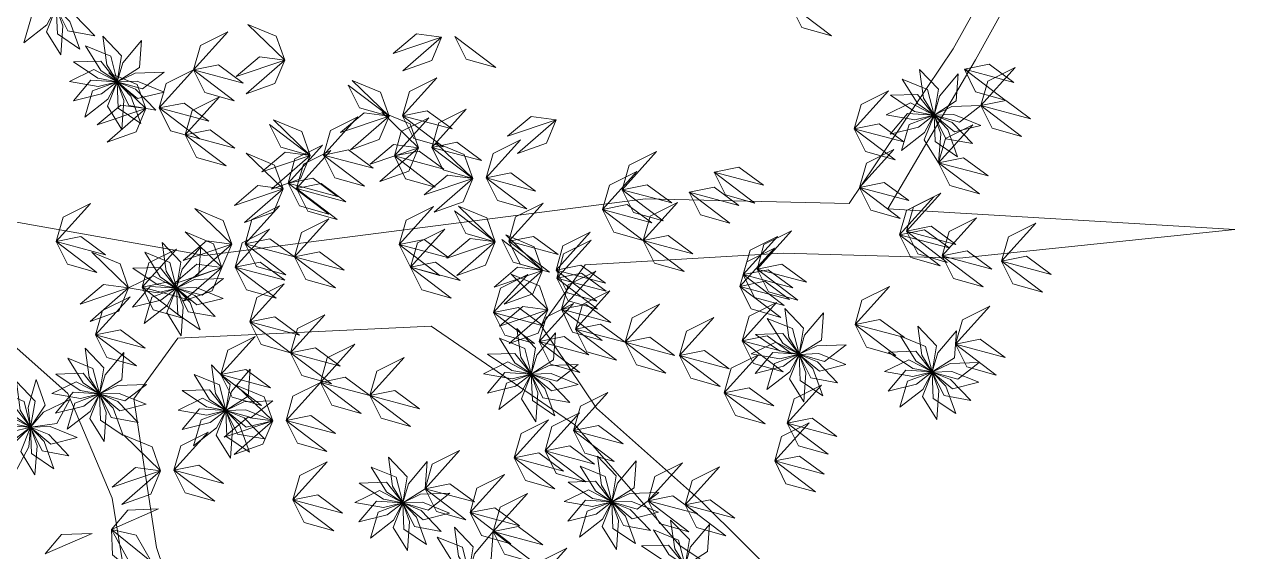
# Model space of a CAD drawing. Header units: inches. Extents: x -173 to 14008, y -3334 to 10368.
# Drawn here: x 6728.7 to 6870.9, y 7983.3 to 8045 of the extents above; entities that cross this region are included whole.
import ezdxf

# ---------------------------------------------------------------- set-up
doc = ezdxf.new("R2010")
doc.units = ezdxf.units.IN
doc.header["$MEASUREMENT"] = 0
doc.layers.add('ARREDAMENTO', color=8, linetype='Continuous', lineweight=18)

msp = doc.modelspace()

# ---------------------------------------------------------------- linework, layer by layer
at = {"layer": 'ARREDAMENTO', "linetype": 'Continuous', "lineweight": 0}
for points in [[(6817.74, 7979.51), (6808.03, 7989.15), (6795.74, 8000.06), (6789.25, 8009.71), (6794.39, 8016.82), (6817.59, 8018.2), (6838.23, 8017.63), (6870.45, 8020.98), (6829.82, 8023.4), (6840.07, 8040.85), (6855.44, 8068.63), (6870.9, 8073.85), (6852.22, 8068.62), (6837.49, 8042.13), (6825.31, 8024.03), (6801.45, 8024.58), (6749.89, 8017.94), (6689.24, 8028.67)], [(6658.57, 7956.98), (6658.43, 7992.44), (6647.34, 8025.28), (6653.77, 8031.76), (6675.08, 8022.81), (6697.02, 8018.38), (6721.54, 8012.67), (6733.83, 8001.76), (6739.04, 7989.53), (6743, 7965.04)], [(6749.44, 7968.29), (6744.22, 7983.74), (6741.57, 8001.14), (6746.7, 8008.26), (6776.36, 8009.66), (6793.17, 7998.12), (6805.47, 7983.98), (6823.57, 7971.8)]]:
    msp.add_lwpolyline(points, dxfattribs=at)
at = {"layer": 'ARREDAMENTO', "lineweight": 0}
for points in [[(6818.45, 8047.26), (6819.77, 8044.61), (6823.22, 8043.63), (6818.45, 8047.26)], [(6728.7, 8042.84), (6731.39, 8044.94), (6732.48, 8046.98), (6729.59, 8045.9), (6728.7, 8042.84)], [(6733.03, 8041.4), (6733.27, 8044.8), (6732.48, 8046.97), (6731.35, 8044.1), (6733.03, 8041.4)], [(6735.25, 8042.1), (6734.08, 8045.3), (6732.49, 8046.97), (6732.62, 8043.89), (6735.25, 8042.1)], [(6736.99, 8043.65), (6734.63, 8046.1), (6732.49, 8046.97), (6733.86, 8044.21), (6736.99, 8043.65)], [(6759.23, 8040.81), (6758.23, 8043.6), (6754.92, 8044.98), (6759.23, 8040.81)], [(6737.94, 8043.61), (6738.41, 8040.24), (6739.63, 8038.28), (6740.14, 8041.32), (6737.94, 8043.61)], [(6742.47, 8043.1), (6740.28, 8040.49), (6739.63, 8038.27), (6742.24, 8039.92), (6742.47, 8043.1)], [(6748.55, 8039.65), (6749.36, 8042.5), (6752.57, 8044.1), (6748.55, 8039.65)], [(6777.59, 8043.5), (6774.65, 8043.89), (6771.91, 8041.57), (6777.59, 8043.5)], [(6777.59, 8043.5), (6776.45, 8040.76), (6773.07, 8039.56), (6777.59, 8043.5)], [(6779.16, 8043.55), (6780.48, 8040.9), (6783.93, 8039.92), (6779.16, 8043.55)], [(6735.91, 8042.46), (6737.71, 8039.57), (6739.62, 8038.28), (6738.86, 8041.26), (6735.91, 8042.46)], [(6734.52, 8040.59), (6737.35, 8038.68), (6739.62, 8038.27), (6737.7, 8040.69), (6734.52, 8040.59)], [(6748.55, 8039.65), (6751.46, 8040.23), (6754.35, 8038.11), (6748.55, 8039.65)], [(6759.23, 8040.81), (6756.29, 8041.2), (6753.55, 8038.88), (6759.23, 8040.81)], [(6759.23, 8040.81), (6758.09, 8038.07), (6754.71, 8036.86), (6759.23, 8040.81)], [(6838.78, 8039.73), (6841.68, 8040.31), (6844.57, 8038.19), (6838.78, 8039.73)], [(6734.02, 8038.31), (6737.38, 8037.72), (6739.62, 8038.27), (6736.88, 8039.7), (6734.02, 8038.31)], [(6742.97, 8035.14), (6741.97, 8037.94), (6738.66, 8039.32), (6742.97, 8035.14)], [(6745.12, 8039.39), (6741.71, 8039.27), (6739.63, 8038.26), (6742.6, 8037.43), (6745.12, 8039.39)], [(6744.53, 8035.2), (6745.34, 8038.05), (6748.55, 8039.65), (6744.53, 8035.2)], [(6748.55, 8039.65), (6749.87, 8036.99), (6753.33, 8036.02), (6748.55, 8039.65)], [(6773.01, 8034.29), (6773.82, 8037.14), (6777.03, 8038.74), (6773.01, 8034.29)], [(6833.54, 8039.7), (6834.01, 8036.33), (6835.23, 8034.37), (6835.74, 8037.41), (6833.54, 8039.7)], [(6838.07, 8039.19), (6835.88, 8036.58), (6835.24, 8034.36), (6837.84, 8036.02), (6838.07, 8039.19)], [(6838.78, 8039.73), (6840.1, 8037.07), (6843.55, 8036.1), (6838.78, 8039.73)], [(6840.72, 8035.48), (6841.53, 8038.33), (6844.74, 8039.93), (6840.72, 8035.48)], [(6734.49, 8036.03), (6737.79, 8036.85), (6739.62, 8038.27), (6736.54, 8038.46), (6734.49, 8036.03)], [(6735.84, 8034.13), (6738.53, 8036.23), (6739.62, 8038.26), (6736.73, 8037.19), (6735.84, 8034.13)], [(6740.17, 8032.69), (6740.4, 8036.09), (6739.62, 8038.26), (6738.49, 8035.39), (6740.17, 8032.69)], [(6742.39, 8033.39), (6741.22, 8036.59), (6739.62, 8038.26), (6739.75, 8035.18), (6742.39, 8033.39)], [(6745.1, 8037.06), (6741.94, 8038.33), (6739.63, 8038.26), (6742.01, 8036.29), (6745.1, 8037.06)], [(6744.13, 8034.94), (6741.76, 8037.39), (6739.63, 8038.26), (6741, 8035.5), (6744.13, 8034.94)], [(6766.67, 8037.87), (6767.99, 8035.21), (6771.44, 8034.24), (6766.67, 8037.87)], [(6771.44, 8034.24), (6770.45, 8037.03), (6767.14, 8038.41), (6771.44, 8034.24)], [(6825.9, 8032.76), (6826.71, 8035.62), (6829.92, 8037.22), (6825.9, 8032.76)], [(6831.51, 8038.56), (6833.32, 8035.67), (6835.23, 8034.37), (6834.46, 8037.36), (6831.51, 8038.56)], [(6747.58, 8032.05), (6748.39, 8034.91), (6751.6, 8036.51), (6747.58, 8032.05)], [(6829.62, 8034.41), (6832.98, 8033.81), (6835.22, 8034.36), (6832.49, 8035.79), (6829.62, 8034.41)], [(6830.13, 8036.68), (6832.95, 8034.78), (6835.22, 8034.37), (6833.31, 8036.78), (6830.13, 8036.68)], [(6840.72, 8035.48), (6843.63, 8036.07), (6846.52, 8033.94), (6840.72, 8035.48)], [(6742.97, 8035.14), (6740.03, 8035.53), (6737.29, 8033.22), (6742.97, 8035.14)], [(6742.97, 8035.14), (6741.83, 8032.41), (6738.45, 8031.2), (6742.97, 8035.14)], [(6744.53, 8035.2), (6747.44, 8035.78), (6750.33, 8033.65), (6744.53, 8035.2)], [(6744.53, 8035.2), (6745.86, 8032.54), (6749.31, 8031.57), (6744.53, 8035.2)], [(6771.44, 8034.24), (6768.51, 8034.63), (6765.76, 8032.31), (6771.44, 8034.24)], [(6774.9, 8030.54), (6773.9, 8033.33), (6770.59, 8034.71), (6774.9, 8030.54)], [(6773.01, 8034.29), (6775.92, 8034.87), (6778.81, 8032.75), (6773.01, 8034.29)], [(6776.46, 8030.59), (6777.27, 8033.44), (6780.48, 8035.04), (6776.46, 8030.59)], [(6830.09, 8032.12), (6833.4, 8032.95), (6835.22, 8034.36), (6832.14, 8034.55), (6830.09, 8032.12)], [(6840.72, 8035.48), (6837.31, 8035.36), (6835.24, 8034.36), (6838.21, 8033.53), (6840.72, 8035.48)], [(6840.7, 8033.15), (6837.54, 8034.43), (6835.24, 8034.35), (6837.61, 8032.39), (6840.7, 8033.15)], [(6840.72, 8035.48), (6842.04, 8032.83), (6845.49, 8031.85), (6840.72, 8035.48)], [(6757.44, 8033.27), (6758.76, 8030.62), (6762.22, 8029.64), (6757.44, 8033.27)], [(6762.22, 8029.64), (6761.22, 8032.43), (6757.91, 8033.82), (6762.22, 8029.64)], [(6763.78, 8029.69), (6764.59, 8032.55), (6767.8, 8034.15), (6763.78, 8029.69)], [(6771.44, 8034.24), (6770.3, 8031.5), (6766.92, 8030.29), (6771.44, 8034.24)], [(6772.06, 8029.58), (6772.86, 8032.43), (6776.08, 8034.03), (6772.06, 8029.58)], [(6773.01, 8034.29), (6774.33, 8031.63), (6777.79, 8030.66), (6773.01, 8034.29)], [(6791, 8033.82), (6788.07, 8034.21), (6785.32, 8031.9), (6791, 8033.82)], [(6791, 8033.82), (6789.86, 8031.09), (6786.48, 8029.88), (6791, 8033.82)], [(6825.9, 8032.76), (6828.81, 8033.35), (6831.7, 8031.22), (6825.9, 8032.76)], [(6831.44, 8030.23), (6834.13, 8032.32), (6835.22, 8034.36), (6832.33, 8033.28), (6831.44, 8030.23)], [(6835.77, 8028.78), (6836.01, 8032.18), (6835.23, 8034.35), (6834.09, 8031.48), (6835.77, 8028.78)], [(6837.99, 8029.48), (6836.83, 8032.69), (6835.23, 8034.35), (6835.36, 8031.27), (6837.99, 8029.48)], [(6839.74, 8031.03), (6837.37, 8033.48), (6835.23, 8034.35), (6836.6, 8031.59), (6839.74, 8031.03)], [(6835.77, 8028.78), (6836.58, 8031.63), (6839.79, 8033.23), (6835.77, 8028.78)], [(6747.58, 8032.05), (6750.49, 8032.64), (6753.38, 8030.51), (6747.58, 8032.05)], [(6747.58, 8032.05), (6748.9, 8029.4), (6752.36, 8028.42), (6747.58, 8032.05)], [(6825.9, 8032.76), (6827.22, 8030.11), (6830.67, 8029.13), (6825.9, 8032.76)], [(6759.62, 8026.39), (6760.42, 8029.24), (6763.64, 8030.84), (6759.62, 8026.39)], [(6760.61, 8025.77), (6761.41, 8028.63), (6764.62, 8030.23), (6760.61, 8025.77)], [(6763.78, 8029.69), (6766.69, 8030.28), (6769.58, 8028.15), (6763.78, 8029.69)], [(6774.9, 8030.54), (6771.96, 8030.93), (6769.22, 8028.61), (6774.9, 8030.54)], [(6774.9, 8030.54), (6773.76, 8027.8), (6770.38, 8026.6), (6774.9, 8030.54)], [(6772.06, 8029.58), (6774.96, 8030.16), (6777.85, 8028.03), (6772.06, 8029.58)], [(6776.46, 8030.59), (6779.37, 8031.18), (6782.26, 8029.05), (6776.46, 8030.59)], [(6776.46, 8030.59), (6777.79, 8027.94), (6781.24, 8026.96), (6776.46, 8030.59)], [(6781.24, 8026.96), (6780.24, 8029.75), (6776.93, 8031.13), (6781.24, 8026.96)], [(6782.81, 8027.01), (6783.61, 8029.86), (6786.83, 8031.46), (6782.81, 8027.01)], [(6826.5, 8025.9), (6827.31, 8028.75), (6830.52, 8030.35), (6826.5, 8025.9)], [(6759.04, 8025.72), (6758.04, 8028.51), (6754.73, 8029.9), (6759.04, 8025.72)], [(6762.22, 8029.64), (6759.28, 8030.03), (6756.54, 8027.72), (6762.22, 8029.64)], [(6762.22, 8029.64), (6761.08, 8026.91), (6757.7, 8025.7), (6762.22, 8029.64)], [(6763.78, 8029.69), (6765.1, 8027.04), (6768.56, 8026.06), (6763.78, 8029.69)], [(6772.06, 8029.58), (6773.38, 8026.92), (6776.83, 8025.94), (6772.06, 8029.58)], [(6798.73, 8025.63), (6799.54, 8028.49), (6802.75, 8030.09), (6798.73, 8025.63)], [(6835.77, 8028.78), (6838.68, 8029.37), (6841.57, 8027.24), (6835.77, 8028.78)], [(6835.77, 8028.78), (6837.09, 8026.13), (6840.54, 8025.15), (6835.77, 8028.78)], [(6781.24, 8026.96), (6778.3, 8027.35), (6775.56, 8025.03), (6781.24, 8026.96)], [(6782.81, 8027.01), (6785.71, 8027.6), (6788.6, 8025.47), (6782.81, 8027.01)], [(6796.43, 8023.32), (6797.23, 8026.17), (6800.44, 8027.77), (6796.43, 8023.32)], [(6809.49, 8027.69), (6812.39, 8028.27), (6815.28, 8026.15), (6809.49, 8027.69)], [(6809.49, 8027.69), (6810.81, 8025.03), (6814.26, 8024.06), (6809.49, 8027.69)], [(6759.04, 8025.72), (6756.1, 8026.11), (6753.36, 8023.8), (6759.04, 8025.72)], [(6759.62, 8026.39), (6762.52, 8026.97), (6765.41, 8024.84), (6759.62, 8026.39)], [(6759.62, 8026.39), (6760.94, 8023.73), (6764.39, 8022.75), (6759.62, 8026.39)], [(6760.61, 8025.77), (6763.51, 8026.36), (6766.4, 8024.23), (6760.61, 8025.77)], [(6781.24, 8026.96), (6780.1, 8024.22), (6776.72, 8023.02), (6781.24, 8026.96)], [(6782.81, 8027.01), (6784.13, 8024.36), (6787.58, 8023.38), (6782.81, 8027.01)], [(6798.73, 8025.63), (6801.64, 8026.22), (6804.53, 8024.09), (6798.73, 8025.63)], [(6806.57, 8025.33), (6809.48, 8025.92), (6812.37, 8023.79), (6806.57, 8025.33)], [(6826.5, 8025.9), (6829.4, 8026.48), (6832.29, 8024.36), (6826.5, 8025.9)], [(6826.5, 8025.9), (6827.82, 8023.25), (6831.27, 8022.27), (6826.5, 8025.9)], [(6759.04, 8025.72), (6757.9, 8022.99), (6754.52, 8021.78), (6759.04, 8025.72)], [(6760.61, 8025.77), (6761.93, 8023.12), (6765.38, 8022.14), (6760.61, 8025.77)], [(6798.73, 8025.63), (6800.06, 8022.98), (6803.51, 8022), (6798.73, 8025.63)], [(6806.57, 8025.33), (6807.9, 8022.68), (6811.35, 8021.7), (6806.57, 8025.33)], [(6831.19, 8020.36), (6832, 8023.21), (6835.21, 8024.81), (6831.19, 8020.36)], [(6832, 8020.76), (6832.81, 8023.62), (6836.02, 8025.21), (6832, 8020.76)], [(6732.47, 8019.57), (6733.28, 8022.42), (6736.49, 8024.02), (6732.47, 8019.57)], [(6753.02, 8019.25), (6752.02, 8022.04), (6748.71, 8023.43), (6753.02, 8019.25)], [(6754.59, 8019.3), (6755.39, 8022.16), (6758.6, 8023.76), (6754.59, 8019.3)], [(6772.63, 8019.21), (6773.44, 8022.06), (6776.65, 8023.66), (6772.63, 8019.21)], [(6779.11, 8023.17), (6780.43, 8020.51), (6783.88, 8019.53), (6779.11, 8023.17)], [(6783.88, 8019.53), (6782.88, 8022.33), (6779.57, 8023.71), (6783.88, 8019.53)], [(6785.45, 8019.59), (6786.25, 8022.44), (6789.47, 8024.04), (6785.45, 8019.59)], [(6785.45, 8019.59), (6786.25, 8022.44), (6789.47, 8024.04), (6785.45, 8019.59)], [(6796.43, 8023.32), (6799.33, 8023.9), (6802.22, 8021.77), (6796.43, 8023.32)], [(6796.43, 8023.32), (6797.75, 8020.66), (6801.2, 8019.69), (6796.43, 8023.32)], [(6801.2, 8019.69), (6802.01, 8022.54), (6805.22, 8024.14), (6801.2, 8019.69)], [(6760.38, 8017.76), (6761.19, 8020.61), (6764.4, 8022.21), (6760.38, 8017.76)], [(6836.2, 8017.88), (6837.01, 8020.73), (6840.22, 8022.33), (6836.2, 8017.88)], [(6843.13, 8017.26), (6843.94, 8020.11), (6847.15, 8021.71), (6843.13, 8017.26)], [(6732.47, 8019.57), (6735.38, 8020.15), (6738.27, 8018.02), (6732.47, 8019.57)], [(6751.88, 8016.52), (6750.88, 8019.31), (6747.57, 8020.69), (6751.88, 8016.52)], [(6753.44, 8016.57), (6754.25, 8019.42), (6757.46, 8021.02), (6753.44, 8016.57)], [(6773.95, 8016.56), (6774.76, 8019.41), (6777.97, 8021.01), (6773.95, 8016.56)], [(6789.42, 8016.17), (6788.42, 8018.96), (6785.11, 8020.34), (6789.42, 8016.17)], [(6785.45, 8019.59), (6788.35, 8020.17), (6791.24, 8018.04), (6785.45, 8019.59)], [(6785.45, 8019.59), (6788.35, 8020.17), (6791.24, 8018.04), (6785.45, 8019.59)], [(6790.99, 8016.22), (6791.79, 8019.08), (6795, 8020.68), (6790.99, 8016.22)], [(6801.2, 8019.69), (6804.11, 8020.27), (6807, 8018.14), (6801.2, 8019.69)], [(6814.53, 8016.34), (6815.33, 8019.2), (6818.55, 8020.8), (6814.53, 8016.34)], [(6831.19, 8020.36), (6834.1, 8020.94), (6836.99, 8018.81), (6831.19, 8020.36)], [(6831.19, 8020.36), (6832.52, 8017.7), (6835.97, 8016.73), (6831.19, 8020.36)], [(6832, 8020.76), (6834.9, 8021.35), (6837.79, 8019.22), (6832, 8020.76)], [(6832, 8020.76), (6833.32, 8018.11), (6836.77, 8017.13), (6832, 8020.76)], [(6732.47, 8019.57), (6733.79, 8016.91), (6737.24, 8015.94), (6732.47, 8019.57)], [(6744.88, 8019.46), (6745.35, 8016.08), (6746.57, 8014.12), (6747.08, 8017.16), (6744.88, 8019.46)], [(6749.41, 8018.94), (6747.22, 8016.33), (6746.58, 8014.12), (6749.18, 8015.77), (6749.41, 8018.94)], [(6753.02, 8019.25), (6750.08, 8019.64), (6747.34, 8017.33), (6753.02, 8019.25)], [(6753.02, 8019.25), (6751.88, 8016.52), (6748.5, 8015.31), (6753.02, 8019.25)], [(6754.59, 8019.3), (6757.49, 8019.89), (6760.38, 8017.76), (6754.59, 8019.3)], [(6754.59, 8019.3), (6755.91, 8016.65), (6759.36, 8015.67), (6754.59, 8019.3)], [(6772.63, 8019.21), (6775.54, 8019.79), (6778.43, 8017.67), (6772.63, 8019.21)], [(6772.63, 8019.21), (6773.95, 8016.56), (6777.4, 8015.58), (6772.63, 8019.21)], [(6783.88, 8019.53), (6780.94, 8019.92), (6778.2, 8017.61), (6783.88, 8019.53)], [(6783.88, 8019.53), (6782.74, 8016.8), (6779.36, 8015.59), (6783.88, 8019.53)], [(6784.64, 8019.8), (6785.97, 8017.15), (6789.42, 8016.17), (6784.64, 8019.8)], [(6785.45, 8019.59), (6786.77, 8016.93), (6790.22, 8015.96), (6785.45, 8019.59)], [(6785.45, 8019.59), (6786.77, 8016.93), (6790.22, 8015.96), (6785.45, 8019.59)], [(6791.08, 8015.29), (6791.88, 8018.14), (6795.1, 8019.74), (6791.08, 8015.29)], [(6801.2, 8019.69), (6802.52, 8017.03), (6805.97, 8016.05), (6801.2, 8019.69)], [(6812.52, 8014.32), (6813.33, 8017.17), (6816.54, 8018.77), (6812.52, 8014.32)], [(6812.9, 8015.69), (6813.71, 8018.54), (6816.92, 8020.14), (6812.9, 8015.69)], [(6740.96, 8014.16), (6739.97, 8016.95), (6736.66, 8018.33), (6740.96, 8014.16)], [(6742.53, 8014.21), (6743.34, 8017.06), (6746.55, 8018.66), (6742.53, 8014.21)], [(6742.85, 8018.31), (6744.66, 8015.42), (6746.57, 8014.12), (6745.8, 8017.11), (6742.85, 8018.31)], [(6760.38, 8017.76), (6763.29, 8018.35), (6766.18, 8016.22), (6760.38, 8017.76)], [(6760.38, 8017.76), (6761.7, 8015.11), (6765.16, 8014.13), (6760.38, 8017.76)], [(6836.2, 8017.88), (6839.11, 8018.46), (6842, 8016.33), (6836.2, 8017.88)], [(6836.2, 8017.88), (6837.52, 8015.22), (6840.98, 8014.25), (6836.2, 8017.88)], [(6843.13, 8017.26), (6846.04, 8017.84), (6848.93, 8015.72), (6843.13, 8017.26)], [(6741.47, 8016.44), (6744.29, 8014.53), (6746.56, 8014.12), (6744.65, 8016.54), (6741.47, 8016.44)], [(6751.88, 8016.52), (6748.94, 8016.91), (6746.2, 8014.59), (6751.88, 8016.52)], [(6751.88, 8016.52), (6750.74, 8013.78), (6747.36, 8012.57), (6751.88, 8016.52)], [(6753.44, 8016.57), (6756.35, 8017.15), (6759.24, 8015.03), (6753.44, 8016.57)], [(6753.44, 8016.57), (6754.77, 8013.91), (6758.22, 8012.94), (6753.44, 8016.57)], [(6773.95, 8016.56), (6776.86, 8017.14), (6779.75, 8015.01), (6773.95, 8016.56)], [(6773.95, 8016.56), (6775.27, 8013.9), (6778.72, 8012.92), (6773.95, 8016.56)], [(6789.42, 8016.17), (6786.48, 8016.56), (6783.74, 8014.24), (6789.42, 8016.17)], [(6789.42, 8016.17), (6788.28, 8013.43), (6784.9, 8012.23), (6789.42, 8016.17)], [(6790.99, 8016.22), (6793.89, 8016.81), (6796.78, 8014.68), (6790.99, 8016.22)], [(6790.99, 8016.22), (6792.31, 8013.57), (6795.76, 8012.59), (6790.99, 8016.22)], [(6791.61, 8011.63), (6792.42, 8014.48), (6795.63, 8016.08), (6791.61, 8011.63)], [(6812.9, 8015.69), (6815.81, 8016.27), (6818.7, 8014.15), (6812.9, 8015.69)], [(6814.53, 8016.34), (6817.43, 8016.93), (6820.32, 8014.8), (6814.53, 8016.34)], [(6814.53, 8016.34), (6815.85, 8013.69), (6819.3, 8012.71), (6814.53, 8016.34)], [(6843.13, 8017.26), (6844.46, 8014.6), (6847.91, 8013.63), (6843.13, 8017.26)], [(6740.96, 8014.16), (6738.02, 8014.55), (6735.28, 8012.23), (6740.96, 8014.16)], [(6740.96, 8014.16), (6744.32, 8013.57), (6746.56, 8014.12), (6743.83, 8015.55), (6740.96, 8014.16)], [(6742.53, 8014.21), (6745.44, 8014.8), (6748.33, 8012.67), (6742.53, 8014.21)], [(6752.06, 8015.23), (6748.65, 8015.12), (6746.58, 8014.11), (6749.55, 8013.28), (6752.06, 8015.23)], [(6755.15, 8010.15), (6755.96, 8013.01), (6759.17, 8014.6), (6755.15, 8010.15)], [(6783.68, 8011.25), (6784.48, 8014.11), (6787.7, 8015.71), (6783.68, 8011.25)], [(6790.04, 8011.58), (6789.05, 8014.37), (6785.74, 8015.75), (6790.04, 8011.58)], [(6791.08, 8015.29), (6793.98, 8015.87), (6796.87, 8013.74), (6791.08, 8015.29)], [(6791.08, 8015.29), (6792.4, 8012.63), (6795.85, 8011.66), (6791.08, 8015.29)], [(6812.52, 8014.32), (6815.42, 8014.91), (6818.31, 8012.78), (6812.52, 8014.32)], [(6812.9, 8015.69), (6814.22, 8013.03), (6817.68, 8012.06), (6812.9, 8015.69)], [(6740.96, 8014.16), (6739.82, 8011.42), (6736.44, 8010.22), (6740.96, 8014.16)], [(6737.1, 8008.63), (6737.91, 8011.49), (6741.12, 8013.08), (6737.1, 8008.63)], [(6741.43, 8011.88), (6744.74, 8012.7), (6746.56, 8014.11), (6743.48, 8014.31), (6741.43, 8011.88)], [(6742.53, 8014.21), (6743.85, 8011.56), (6747.3, 8010.58), (6742.53, 8014.21)], [(6742.78, 8009.98), (6745.47, 8012.08), (6746.56, 8014.11), (6743.67, 8013.04), (6742.78, 8009.98)], [(6747.11, 8008.54), (6747.35, 8011.94), (6746.56, 8014.11), (6745.43, 8011.24), (6747.11, 8008.54)], [(6752.04, 8012.9), (6748.88, 8014.18), (6746.57, 8014.11), (6748.95, 8012.14), (6752.04, 8012.9)], [(6751.08, 8010.78), (6748.71, 8013.23), (6746.57, 8014.11), (6747.94, 8011.34), (6751.08, 8010.78)], [(6749.33, 8009.24), (6748.16, 8012.44), (6746.57, 8014.1), (6746.7, 8011.02), (6749.33, 8009.24)], [(6793.28, 8009.32), (6794.09, 8012.18), (6797.3, 8013.78), (6793.28, 8009.32)], [(6812.52, 8014.32), (6813.84, 8011.67), (6817.29, 8010.69), (6812.52, 8014.32)], [(6826, 8009.86), (6826.8, 8012.71), (6830.01, 8014.31), (6826, 8009.86)], [(6783.68, 8011.25), (6786.58, 8011.84), (6789.47, 8009.71), (6783.68, 8011.25)], [(6790.04, 8011.58), (6787.1, 8011.97), (6784.36, 8009.65), (6790.04, 8011.58)], [(6789.01, 8007.86), (6789.82, 8010.72), (6793.03, 8012.32), (6789.01, 8007.86)], [(6791.61, 8011.63), (6794.52, 8012.21), (6797.41, 8010.09), (6791.61, 8011.63)], [(6791.61, 8011.63), (6792.93, 8008.97), (6796.38, 8008), (6791.61, 8011.63)], [(6799.08, 8007.78), (6799.88, 8010.63), (6803.09, 8012.23), (6799.08, 8007.78)], [(6812.78, 8007.95), (6813.59, 8010.81), (6816.8, 8012.41), (6812.78, 8007.95)], [(6817.75, 8011.71), (6818.22, 8008.34), (6819.44, 8006.38), (6819.95, 8009.42), (6817.75, 8011.71)], [(6837.75, 8007.54), (6838.56, 8010.39), (6841.77, 8011.99), (6837.75, 8007.54)], [(6755.15, 8010.15), (6758.06, 8010.74), (6760.95, 8008.61), (6755.15, 8010.15)], [(6759.92, 8006.52), (6760.73, 8009.37), (6763.94, 8010.97), (6759.92, 8006.52)], [(6783.68, 8011.25), (6785, 8008.6), (6788.45, 8007.62), (6783.68, 8011.25)], [(6790.04, 8011.58), (6788.9, 8008.84), (6785.52, 8007.63), (6790.04, 8011.58)], [(6805.44, 8006.21), (6806.25, 8009.07), (6809.46, 8010.67), (6805.44, 8006.21)], [(6815.72, 8010.57), (6817.53, 8007.67), (6819.44, 8006.38), (6818.67, 8009.37), (6815.72, 8010.57)], [(6822.28, 8011.2), (6820.09, 8008.59), (6819.45, 8006.37), (6822.05, 8008.03), (6822.28, 8011.2)], [(6826, 8009.86), (6828.9, 8010.44), (6831.79, 8008.32), (6826, 8009.86)], [(6737.1, 8008.63), (6740.01, 8009.22), (6742.9, 8007.09), (6737.1, 8008.63)], [(6755.15, 8010.15), (6756.47, 8007.5), (6759.92, 8006.52), (6755.15, 8010.15)], [(6786.4, 8009.39), (6786.87, 8006.02), (6788.09, 8004.06), (6788.6, 8007.1), (6786.4, 8009.39)], [(6790.93, 8008.88), (6788.74, 8006.27), (6788.09, 8004.05), (6790.7, 8005.71), (6790.93, 8008.88)], [(6793.28, 8009.32), (6796.19, 8009.91), (6799.08, 8007.78), (6793.28, 8009.32)], [(6793.28, 8009.32), (6794.6, 8006.67), (6798.05, 8005.69), (6793.28, 8009.32)], [(6814.34, 8008.69), (6817.16, 8006.78), (6819.43, 8006.38), (6817.52, 8008.79), (6814.34, 8008.69)], [(6826, 8009.86), (6827.32, 8007.21), (6830.77, 8006.23), (6826, 8009.86)], [(6833.33, 8009.64), (6833.81, 8006.27), (6835.02, 8004.31), (6835.54, 8007.35), (6833.33, 8009.64)], [(6837.86, 8009.13), (6835.67, 8006.52), (6835.03, 8004.3), (6837.63, 8005.95), (6837.86, 8009.13)], [(6737.1, 8008.63), (6738.42, 8005.98), (6741.87, 8005), (6737.1, 8008.63)], [(6751.76, 8003.99), (6752.57, 8006.84), (6755.78, 8008.44), (6751.76, 8003.99)], [(6763.4, 8003.08), (6764.21, 8005.94), (6767.42, 8007.54), (6763.4, 8003.08)], [(6784.37, 8008.24), (6786.18, 8005.35), (6788.08, 8004.06), (6787.32, 8007.05), (6784.37, 8008.24)], [(6789.01, 8007.86), (6791.92, 8008.45), (6794.81, 8006.32), (6789.01, 8007.86)], [(6789.01, 8007.86), (6790.33, 8005.21), (6793.78, 8004.23), (6789.01, 8007.86)], [(6799.08, 8007.78), (6801.98, 8008.37), (6804.87, 8006.24), (6799.08, 8007.78)], [(6799.08, 8007.78), (6800.4, 8005.13), (6803.85, 8004.15), (6799.08, 8007.78)], [(6812.78, 8007.95), (6815.69, 8008.54), (6818.58, 8006.41), (6812.78, 8007.95)], [(6812.78, 8007.95), (6814.11, 8005.3), (6817.56, 8004.32), (6812.78, 8007.95)], [(6813.83, 8006.42), (6817.19, 8005.82), (6819.43, 8006.37), (6816.7, 8007.8), (6813.83, 8006.42)], [(6824.93, 8007.49), (6821.52, 8007.37), (6819.45, 8006.37), (6822.42, 8005.54), (6824.93, 8007.49)], [(6831.31, 8008.49), (6833.11, 8005.6), (6835.02, 8004.31), (6834.25, 8007.29), (6831.31, 8008.49)], [(6837.75, 8007.54), (6840.65, 8008.13), (6843.54, 8006), (6837.75, 8007.54)], [(6837.75, 8007.54), (6839.07, 8004.89), (6842.52, 8003.91), (6837.75, 8007.54)], [(6735.86, 8007.07), (6736.34, 8003.7), (6737.55, 8001.74), (6738.07, 8004.78), (6735.86, 8007.07)], [(6740.4, 8006.56), (6738.2, 8003.95), (6737.56, 8001.73), (6740.17, 8003.38), (6740.4, 8006.56)], [(6759.92, 8006.52), (6762.83, 8007.11), (6765.72, 8004.98), (6759.92, 8006.52)], [(6759.92, 8006.52), (6761.24, 8003.87), (6764.7, 8002.89), (6759.92, 8006.52)], [(6769.2, 8001.54), (6770.01, 8004.39), (6773.22, 8005.99), (6769.2, 8001.54)], [(6782.98, 8006.37), (6785.81, 8004.46), (6788.08, 8004.06), (6786.16, 8006.47), (6782.98, 8006.37)], [(6805.44, 8006.21), (6808.35, 8006.8), (6811.24, 8004.67), (6805.44, 8006.21)], [(6805.44, 8006.21), (6806.76, 8003.56), (6810.21, 8002.58), (6805.44, 8006.21)], [(6810.68, 8001.87), (6811.48, 8004.73), (6814.7, 8006.32), (6810.68, 8001.87)], [(6814.3, 8004.13), (6817.61, 8004.96), (6819.43, 8006.37), (6816.35, 8006.56), (6814.3, 8004.13)], [(6815.65, 8002.23), (6818.34, 8004.33), (6819.43, 8006.37), (6816.54, 8005.29), (6815.65, 8002.23)], [(6819.98, 8000.79), (6820.22, 8004.19), (6819.43, 8006.36), (6818.3, 8003.49), (6819.98, 8000.79)], [(6822.2, 8001.49), (6821.04, 8004.7), (6819.44, 8006.36), (6819.57, 8003.28), (6822.2, 8001.49)], [(6823.95, 8003.04), (6821.58, 8005.49), (6819.44, 8006.36), (6820.81, 8003.6), (6823.95, 8003.04)], [(6824.91, 8005.16), (6821.75, 8006.44), (6819.45, 8006.36), (6821.82, 8004.4), (6824.91, 8005.16)], [(6829.92, 8006.62), (6832.75, 8004.71), (6835.02, 8004.3), (6833.1, 8006.72), (6829.92, 8006.62)], [(6733.84, 8005.92), (6735.64, 8003.03), (6737.55, 8001.74), (6736.78, 8004.72), (6733.84, 8005.92)], [(6750.66, 8005.13), (6751.13, 8001.76), (6752.35, 7999.8), (6752.86, 8002.84), (6750.66, 8005.13)], [(6751.76, 8003.99), (6754.67, 8004.57), (6757.56, 8002.44), (6751.76, 8003.99)], [(6755.19, 8004.62), (6753, 8002.01), (6752.35, 7999.79), (6754.96, 8001.45), (6755.19, 8004.62)], [(6782.48, 8004.09), (6785.84, 8003.5), (6788.08, 8004.05), (6785.34, 8005.48), (6782.48, 8004.09)], [(6793.58, 8005.17), (6790.17, 8005.05), (6788.09, 8004.05), (6791.07, 8003.22), (6793.58, 8005.17)], [(6829.42, 8004.34), (6832.77, 8003.75), (6835.01, 8004.3), (6832.28, 8005.73), (6829.42, 8004.34)], [(6840.51, 8005.42), (6837.11, 8005.3), (6835.03, 8004.29), (6838, 8003.46), (6840.51, 8005.42)], [(6727.82, 8003.2), (6728.27, 7999.82), (6729.48, 7997.85), (6730.01, 8000.89), (6727.82, 8003.2)], [(6730.14, 8003.41), (6729.18, 8000.14), (6729.48, 7997.85), (6731.2, 8000.41), (6730.14, 8003.41)], [(6731.95, 8001.77), (6735.31, 8001.18), (6737.55, 8001.73), (6734.81, 8003.16), (6731.95, 8001.77)], [(6732.45, 8004.05), (6735.28, 8002.14), (6737.55, 8001.73), (6735.63, 8004.15), (6732.45, 8004.05)], [(6748.63, 8003.99), (6750.44, 8001.09), (6752.34, 7999.8), (6751.58, 8002.79), (6748.63, 8003.99)], [(6751.76, 8003.99), (6753.08, 8001.33), (6756.53, 8000.36), (6751.76, 8003.99)], [(6763.4, 8003.08), (6766.31, 8003.67), (6769.2, 8001.54), (6763.4, 8003.08)], [(6782.95, 8001.81), (6786.25, 8002.64), (6788.08, 8004.05), (6785, 8004.24), (6782.95, 8001.81)], [(6784.3, 7999.91), (6786.99, 8002.01), (6788.08, 8004.05), (6785.19, 8002.97), (6784.3, 7999.91)], [(6788.63, 7998.47), (6788.86, 8001.87), (6788.08, 8004.04), (6786.95, 8001.17), (6788.63, 7998.47)], [(6793.56, 8002.84), (6790.4, 8004.12), (6788.09, 8004.04), (6790.47, 8002.08), (6793.56, 8002.84)], [(6790.85, 7999.17), (6789.68, 8002.38), (6788.09, 8004.04), (6788.22, 8000.96), (6790.85, 7999.17)], [(6792.59, 8000.72), (6790.23, 8003.17), (6788.09, 8004.04), (6789.46, 8001.28), (6792.59, 8000.72)], [(6829.88, 8002.06), (6833.19, 8002.88), (6835.01, 8004.3), (6831.93, 8004.49), (6829.88, 8002.06)], [(6831.24, 8000.16), (6833.92, 8002.26), (6835.01, 8004.29), (6832.12, 8003.22), (6831.24, 8000.16)], [(6835.56, 7998.72), (6835.8, 8002.12), (6835.02, 8004.29), (6833.88, 8001.42), (6835.56, 7998.72)], [(6837.78, 7999.42), (6836.62, 8002.62), (6835.02, 8004.29), (6835.15, 8001.21), (6837.78, 7999.42)], [(6840.49, 8003.09), (6837.33, 8004.36), (6835.03, 8004.29), (6837.41, 8002.32), (6840.49, 8003.09)], [(6839.53, 8000.97), (6837.16, 8003.42), (6835.03, 8004.29), (6836.4, 8001.53), (6839.53, 8000.97)], [(6725.78, 8002.06), (6727.58, 7999.16), (6729.48, 7997.85), (6728.72, 8000.85), (6725.78, 8002.06)], [(6732.41, 7999.49), (6735.72, 8000.31), (6737.54, 8001.73), (6734.47, 8001.92), (6732.41, 7999.49)], [(6733.77, 7997.59), (6736.45, 7999.69), (6737.54, 8001.72), (6734.65, 8000.65), (6733.77, 7997.59)], [(6738.09, 7996.15), (6738.33, 7999.55), (6737.55, 8001.72), (6736.41, 7998.85), (6738.09, 7996.15)], [(6740.32, 7996.85), (6739.15, 8000.05), (6737.55, 8001.72), (6737.68, 7998.64), (6740.32, 7996.85)], [(6743.05, 8002.85), (6739.64, 8002.73), (6737.56, 8001.72), (6740.53, 8000.9), (6743.05, 8002.85)], [(6743.03, 8000.52), (6739.87, 8001.79), (6737.56, 8001.72), (6739.94, 7999.76), (6743.03, 8000.52)], [(6742.06, 7998.4), (6739.69, 8000.85), (6737.56, 8001.72), (6738.93, 7998.96), (6742.06, 7998.4)], [(6747.24, 8002.11), (6750.07, 8000.21), (6752.34, 7999.8), (6750.42, 8002.21), (6747.24, 8002.11)], [(6757.82, 7998.58), (6756.82, 8001.37), (6753.51, 8002.75), (6757.82, 7998.58)], [(6759.39, 7998.63), (6760.19, 8001.48), (6763.4, 8003.08), (6759.39, 7998.63)], [(6763.4, 8003.08), (6764.73, 8000.43), (6768.18, 7999.45), (6763.4, 8003.08)], [(6769.2, 8001.54), (6772.11, 8002.13), (6775, 8000), (6769.2, 8001.54)], [(6793.04, 7997.44), (6793.84, 8000.29), (6797.06, 8001.89), (6793.04, 7997.44)], [(6810.68, 8001.87), (6813.58, 8002.46), (6816.47, 8000.33), (6810.68, 8001.87)], [(6810.68, 8001.87), (6812, 7999.22), (6815.45, 7998.24), (6810.68, 8001.87)], [(6818.06, 7998.3), (6818.87, 8001.16), (6822.08, 8002.76), (6818.06, 7998.3)], [(6724.39, 8000.19), (6727.21, 7998.27), (6729.47, 7997.85), (6727.57, 8000.28), (6724.39, 8000.19)], [(6734.06, 8001.08), (6730.99, 7999.6), (6729.49, 7997.85), (6732.54, 7998.28), (6734.06, 8001.08)], [(6746.74, 7999.84), (6750.1, 7999.24), (6752.34, 7999.79), (6749.6, 8001.22), (6746.74, 7999.84)], [(6757.84, 8000.91), (6754.43, 8000.79), (6752.35, 7999.79), (6755.32, 7998.96), (6757.84, 8000.91)], [(6769.2, 8001.54), (6770.52, 7998.89), (6773.97, 7997.91), (6769.2, 8001.54)], [(6723.87, 7997.92), (6727.23, 7997.31), (6729.47, 7997.85), (6726.74, 7999.29), (6723.87, 7997.92)], [(6747.21, 7997.55), (6750.51, 7998.38), (6752.34, 7999.79), (6749.26, 7999.98), (6747.21, 7997.55)], [(6748.56, 7995.66), (6751.25, 7997.75), (6752.34, 7999.79), (6749.45, 7998.71), (6748.56, 7995.66)], [(6752.89, 7994.21), (6753.12, 7997.61), (6752.34, 7999.78), (6751.21, 7996.91), (6752.89, 7994.21)], [(6757.82, 7998.58), (6754.88, 7998.97), (6752.14, 7996.65), (6757.82, 7998.58)], [(6757.82, 7998.58), (6754.66, 7999.86), (6752.35, 7999.78), (6754.73, 7997.82), (6757.82, 7998.58)], [(6755.11, 7994.91), (6753.94, 7998.12), (6752.35, 7999.78), (6752.47, 7996.7), (6755.11, 7994.91)], [(6756.85, 7996.46), (6754.49, 7998.91), (6752.35, 7999.78), (6753.72, 7997.02), (6756.85, 7996.46)], [(6759.39, 7998.63), (6762.29, 7999.22), (6765.18, 7997.09), (6759.39, 7998.63)], [(6789.7, 7995.05), (6790.51, 7997.9), (6793.72, 7999.5), (6789.7, 7995.05)], [(6818.06, 7998.3), (6820.97, 7998.89), (6823.86, 7996.76), (6818.06, 7998.3)], [(6724.33, 7995.63), (6727.64, 7996.44), (6729.47, 7997.85), (6726.39, 7998.05), (6724.33, 7995.63)], [(6727.68, 7992.54), (6729.29, 7995.54), (6729.47, 7997.84), (6727.26, 7995.69), (6727.68, 7992.54)], [(6729.99, 7992.26), (6730.25, 7995.66), (6729.48, 7997.84), (6728.33, 7994.98), (6729.99, 7992.26)], [(6732.22, 7992.96), (6731.07, 7996.16), (6729.48, 7997.84), (6729.59, 7994.75), (6732.22, 7992.96)], [(6733.97, 7994.49), (6731.61, 7996.96), (6729.48, 7997.84), (6730.84, 7995.07), (6733.97, 7994.49)], [(6734.95, 7996.61), (6731.79, 7997.9), (6729.49, 7997.84), (6731.85, 7995.86), (6734.95, 7996.61)], [(6757.82, 7998.58), (6756.68, 7995.84), (6753.3, 7994.64), (6757.82, 7998.58)], [(6759.39, 7998.63), (6760.71, 7995.98), (6764.16, 7995), (6759.39, 7998.63)], [(6786.08, 7994.23), (6786.89, 7997.08), (6790.1, 7998.68), (6786.08, 7994.23)], [(6793.04, 7997.44), (6795.94, 7998.02), (6798.83, 7995.9), (6793.04, 7997.44)], [(6793.04, 7997.44), (6794.36, 7994.79), (6797.81, 7993.81), (6793.04, 7997.44)], [(6816.58, 7993.88), (6817.39, 7996.73), (6820.6, 7998.33), (6816.58, 7993.88)], [(6818.06, 7998.3), (6819.38, 7995.65), (6822.83, 7994.67), (6818.06, 7998.3)], [(6744.7, 7992.74), (6743.7, 7995.53), (6740.39, 7996.91), (6744.7, 7992.74)], [(6746.26, 7992.79), (6747.07, 7995.64), (6750.28, 7997.24), (6746.26, 7992.79)], [(6775.67, 7990.63), (6776.47, 7993.49), (6779.69, 7995.09), (6775.67, 7990.63)], [(6786.08, 7994.23), (6788.99, 7994.82), (6791.88, 7992.69), (6786.08, 7994.23)], [(6789.7, 7995.05), (6792.61, 7995.64), (6795.5, 7993.51), (6789.7, 7995.05)], [(6789.7, 7995.05), (6791.02, 7992.4), (6794.48, 7991.42), (6789.7, 7995.05)], [(6746.26, 7992.79), (6749.17, 7993.38), (6752.06, 7991.25), (6746.26, 7992.79)], [(6760.18, 7989.34), (6760.99, 7992.19), (6764.2, 7993.79), (6760.18, 7989.34)], [(6769.34, 7993.17), (6771.15, 7990.28), (6773.05, 7988.98), (6772.29, 7991.97), (6769.34, 7993.17)], [(6771.37, 7994.32), (6771.84, 7990.95), (6773.06, 7988.98), (6773.57, 7992.03), (6771.37, 7994.32)], [(6775.9, 7993.81), (6773.71, 7991.2), (6773.06, 7988.98), (6775.67, 7990.63), (6775.9, 7993.81)], [(6786.08, 7994.23), (6787.4, 7991.58), (6790.85, 7990.6), (6786.08, 7994.23)], [(6793.81, 7993.28), (6795.61, 7990.39), (6797.52, 7989.09), (6796.75, 7992.08), (6793.81, 7993.28)], [(6795.83, 7994.43), (6796.31, 7991.05), (6797.52, 7989.09), (6798.04, 7992.13), (6795.83, 7994.43)], [(6800.36, 7993.91), (6798.17, 7991.3), (6797.53, 7989.09), (6800.13, 7990.74), (6800.36, 7993.91)], [(6801.76, 7989.23), (6802.56, 7992.08), (6805.78, 7993.68), (6801.76, 7989.23)], [(6806.11, 7988.75), (6806.91, 7991.6), (6810.13, 7993.2), (6806.11, 7988.75)], [(6816.58, 7993.88), (6819.49, 7994.46), (6822.38, 7992.33), (6816.58, 7993.88)], [(6816.58, 7993.88), (6817.9, 7991.22), (6821.35, 7990.25), (6816.58, 7993.88)], [(6744.7, 7992.74), (6741.76, 7993.13), (6739.02, 7990.81), (6744.7, 7992.74)], [(6744.7, 7992.74), (6743.56, 7990), (6740.18, 7988.8), (6744.7, 7992.74)], [(6746.26, 7992.79), (6747.58, 7990.14), (6751.04, 7989.16), (6746.26, 7992.79)], [(6780.93, 7987.83), (6781.73, 7990.68), (6784.95, 7992.28), (6780.93, 7987.83)], [(6767.45, 7989.02), (6770.81, 7988.43), (6773.05, 7988.98), (6770.31, 7990.41), (6767.45, 7989.02)], [(6767.95, 7991.3), (6770.78, 7989.39), (6773.05, 7988.98), (6771.13, 7991.4), (6767.95, 7991.3)], [(6775.67, 7990.63), (6778.57, 7991.22), (6781.46, 7989.09), (6775.67, 7990.63)], [(6775.67, 7990.63), (6776.99, 7987.98), (6780.44, 7987), (6775.67, 7990.63)], [(6791.92, 7989.13), (6795.27, 7988.54), (6797.51, 7989.09), (6794.78, 7990.52), (6791.92, 7989.13)], [(6792.42, 7991.4), (6795.25, 7989.5), (6797.52, 7989.09), (6795.6, 7991.51), (6792.42, 7991.4)], [(6760.18, 7989.34), (6763.09, 7989.92), (6765.98, 7987.79), (6760.18, 7989.34)], [(6760.18, 7989.34), (6761.5, 7986.68), (6764.96, 7985.7), (6760.18, 7989.34)], [(6767.92, 7986.74), (6771.22, 7987.56), (6773.05, 7988.98), (6769.97, 7989.17), (6767.92, 7986.74)], [(6769.27, 7984.84), (6771.96, 7986.94), (6773.05, 7988.97), (6770.16, 7987.9), (6769.27, 7984.84)], [(6773.6, 7983.4), (6773.83, 7986.8), (6773.05, 7988.97), (6771.92, 7986.1), (6773.6, 7983.4)], [(6778.55, 7990.1), (6775.14, 7989.98), (6773.06, 7988.97), (6776.03, 7988.14), (6778.55, 7990.1)], [(6778.53, 7987.77), (6775.37, 7989.04), (6773.06, 7988.97), (6775.44, 7987), (6778.53, 7987.77)], [(6775.82, 7984.1), (6774.65, 7987.3), (6773.06, 7988.97), (6773.18, 7985.89), (6775.82, 7984.1)], [(6777.56, 7985.64), (6775.19, 7988.1), (6773.06, 7988.97), (6774.43, 7986.21), (6777.56, 7985.64)], [(6783.63, 7985.61), (6784.44, 7988.46), (6787.65, 7990.06), (6783.63, 7985.61)], [(6792.38, 7986.84), (6795.69, 7987.67), (6797.51, 7989.08), (6794.43, 7989.28), (6792.38, 7986.84)], [(6793.74, 7984.95), (6796.42, 7987.05), (6797.51, 7989.08), (6794.62, 7988), (6793.74, 7984.95)], [(6798.06, 7983.5), (6798.3, 7986.9), (6797.52, 7989.07), (6796.38, 7986.21), (6798.06, 7983.5)], [(6800.28, 7984.21), (6799.12, 7987.41), (6797.52, 7989.07), (6797.65, 7985.99), (6800.28, 7984.21)], [(6803.01, 7990.2), (6799.61, 7990.08), (6797.53, 7989.08), (6800.5, 7988.25), (6803.01, 7990.2)], [(6802.99, 7987.87), (6799.83, 7989.15), (6797.53, 7989.08), (6799.9, 7987.11), (6802.99, 7987.87)], [(6802.03, 7985.75), (6799.66, 7988.2), (6797.53, 7989.07), (6798.9, 7986.31), (6802.03, 7985.75)], [(6801.76, 7989.23), (6804.66, 7989.81), (6807.55, 7987.68), (6801.76, 7989.23)], [(6801.76, 7989.23), (6803.08, 7986.57), (6806.53, 7985.6), (6801.76, 7989.23)], [(6806.11, 7988.75), (6809.01, 7989.33), (6811.9, 7987.2), (6806.11, 7988.75)], [(6738.97, 7985.85), (6740.87, 7988.12), (6744.46, 7988.26), (6738.97, 7985.85)], [(6780.93, 7987.83), (6783.83, 7988.41), (6786.72, 7986.29), (6780.93, 7987.83)], [(6780.93, 7987.83), (6782.25, 7985.17), (6785.7, 7984.2), (6780.93, 7987.83)], [(6806.11, 7988.75), (6807.43, 7986.09), (6810.88, 7985.12), (6806.11, 7988.75)], [(6779.1, 7986.12), (6779.57, 7982.75), (6780.79, 7980.79), (6781.3, 7983.83), (6779.1, 7986.12)], [(6783.63, 7985.61), (6786.54, 7986.2), (6789.43, 7984.07), (6783.63, 7985.61)], [(6804.4, 7986.96), (6804.88, 7983.59), (6806.09, 7981.63), (6806.61, 7984.67), (6804.4, 7986.96)], [(6808.94, 7986.45), (6806.74, 7983.84), (6806.1, 7981.62), (6808.71, 7983.28), (6808.94, 7986.45)], [(6731.18, 7983), (6733.09, 7985.27), (6736.68, 7985.41), (6731.18, 7983)], [(6738.97, 7985.85), (6741.86, 7985.19), (6743.62, 7982.06), (6738.97, 7985.85)], [(6738.97, 7985.85), (6739.08, 7982.89), (6741.83, 7980.58), (6738.97, 7985.85)], [(6777.07, 7984.98), (6778.88, 7982.09), (6780.79, 7980.79), (6780.02, 7983.78), (6777.07, 7984.98)], [(6783.63, 7985.61), (6781.44, 7983), (6780.79, 7980.79), (6783.4, 7982.44), (6783.63, 7985.61)], [(6783.63, 7985.61), (6784.95, 7982.96), (6788.4, 7981.98), (6783.63, 7985.61)], [(6802.38, 7985.81), (6804.18, 7982.92), (6806.09, 7981.63), (6805.32, 7984.62), (6802.38, 7985.81)], [(6788.23, 7979.22), (6789.04, 7982.07), (6792.25, 7983.67), (6788.23, 7979.22)], [(6800.99, 7983.94), (6803.82, 7982.03), (6806.09, 7981.63), (6804.17, 7984.04), (6800.99, 7983.94)]]:
    msp.add_lwpolyline(points, dxfattribs=at)

doc.saveas('drawing.dxf')
